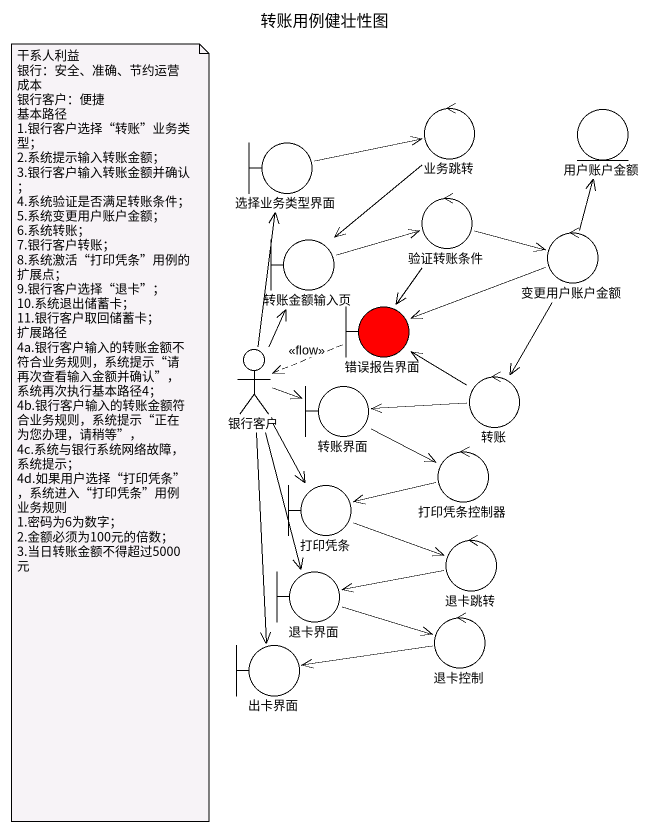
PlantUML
@startuml
title 转账用例健壮性图
boundary 选择业务类型界面
control 业务跳转
entity 用户账户金额
control 验证转账条件
boundary 转账金额输入页
control 变更用户账户金额
actor 银行客户
boundary 错误报告界面 #FF0000
boundary 转账界面
control 转账
control 打印凭条控制器
boundary 打印凭条
control 退卡跳转
boundary 退卡界面
boundary 出卡界面
control 退卡控制
选择业务类型界面 -right-> 业务跳转
业务跳转 --> 转账金额输入页
验证转账条件 -right-> 变更用户账户金额
验证转账条件 --> 错误报告界面
转账金额输入页 -right-> 验证转账条件
变更用户账户金额 -up-> 用户账户金额
变更用户账户金额 -left-> 错误报告界面
变更用户账户金额 --> 转账
银行客户 -up-> 选择业务类型界面
银行客户 -up-> 转账金额输入页
银行客户 -right-> 转账界面
银行客户 --> 打印凭条
银行客户 --> 退卡界面
银行客户 --> 出卡界面
错误报告界面 .left.> 银行客户 : <<flow>>
转账界面 -right-> 打印凭条控制器
转账 -up-> 错误报告界面
转账 -left-> 转账界面
打印凭条控制器 -left-> 打印凭条
打印凭条 -right-> 退卡跳转
退卡跳转 -left-> 退卡界面
退卡界面 -right-> 退卡控制
退卡控制 -left-> 出卡界面
note as N1
  干系人利益
  银行：安全、准确、节约运营成本
  银行客户：便捷
  基本路径
  1.银行客户选择“转账”业务类型；
  2.系统提示输入转账金额；
  3.银行客户输入转账金额并确认；
  4.系统验证是否满足转账条件；
  5.系统变更用户账户金额；
  6.系统转账；
  7.银行客户转账；
  8.系统激活“打印凭条”用例的扩展点；
  9.银行客户选择“退卡”；
  10.系统退出储蓄卡；
  11.银行客户取回储蓄卡；
  扩展路径
  4a.银行客户输入的转账金额不符合业务规则，系统提示“请再次查看输入金额并确认”，系统再次执行基本路径4；
  4b.银行客户输入的转账金额符合业务规则，系统提示“正在为您办理，请稍等”，
  4c.系统与银行系统网络故障，系统提示；
  4d.如果用户选择“打印凭条”，系统进入“打印凭条”用例
  业务规则
  1.密码为6为数字；
  2.金额必须为100元的倍数；
  3.当日转账金额不得超过5000元
end note
@enduml
